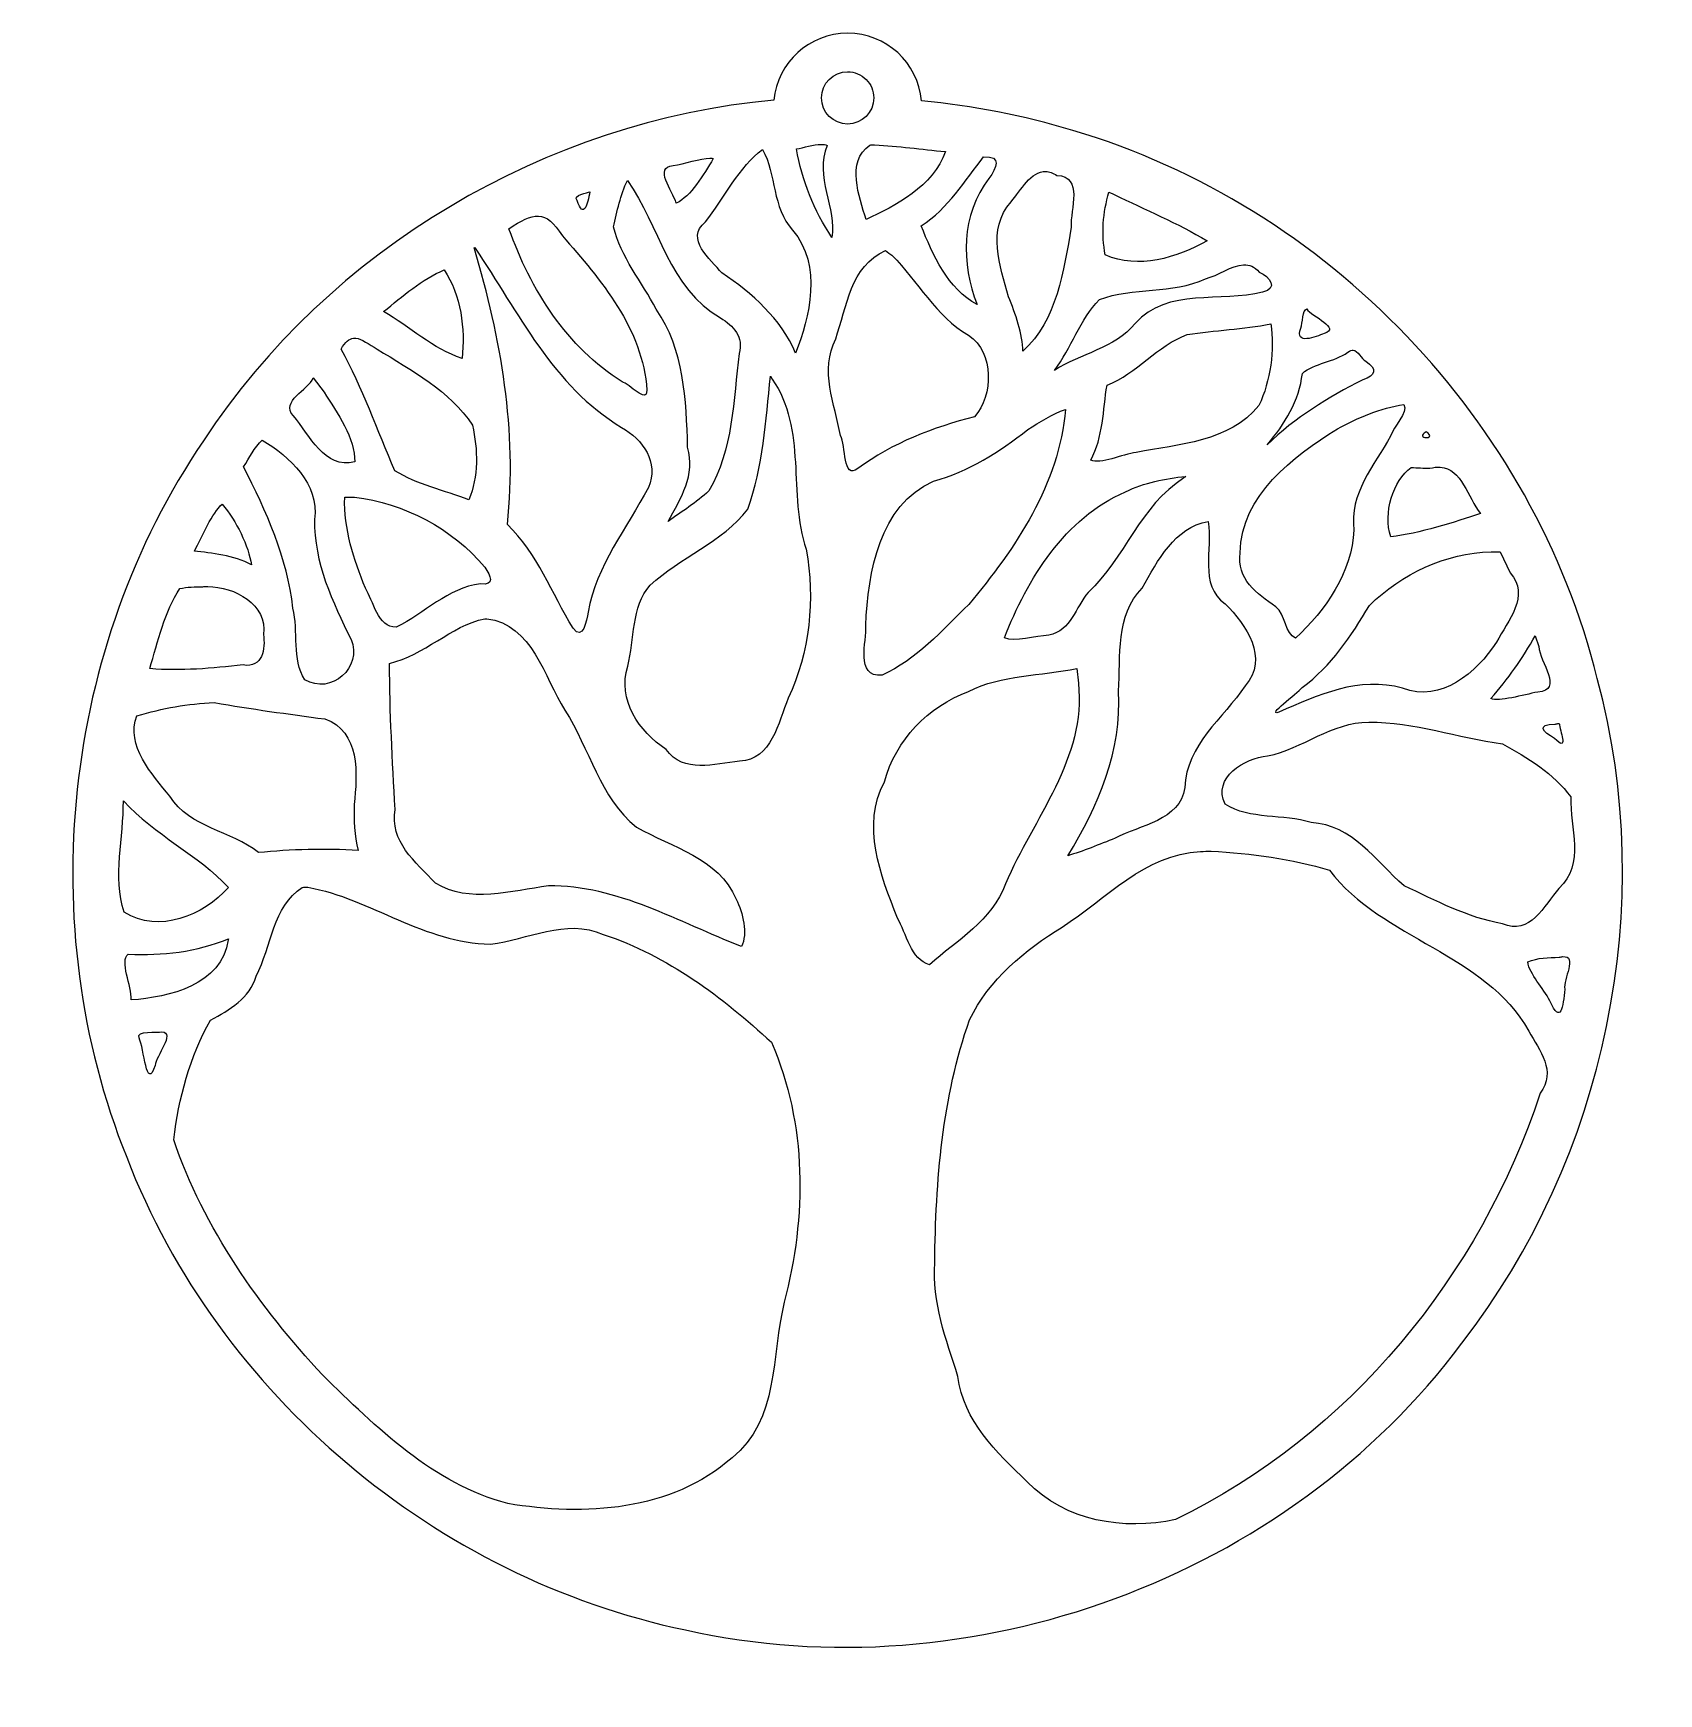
# Model space of a CAD drawing. Extents: x 39.3 to 91.7, y 151.9 to 205.5.
import ezdxf

# ---------------------------------------------------------------- set-up
doc = ezdxf.new("R2010")
doc.units = 0
doc.layers.add('Layer_1', color=7, linetype='CONTINUOUS')

msp = doc.modelspace()

# ---------------------------------------------------------------- linework, layer by layer
at = {"layer": 'Layer_1', "color": 1}
for points in [[(65.572019, 205.515352), (65.572019, 205.515352)], [(65.571466, 204.271258), (65.571466, 204.271258)], [(61.129774, 201.482659), (61.129774, 201.482659)], [(62.828068, 201.767089), (62.828068, 201.767089)], [(64.717083, 201.929697), (64.717083, 201.929697)], [(66.442387, 201.913711), (66.442387, 201.913711)], [(69.956937, 201.526206), (69.956937, 201.526206)], [(71.966667, 201.054918), (71.966667, 201.054918)], [(57.25473, 200.402829), (57.25473, 200.402829)], [(58.465751, 200.763326), (58.465751, 200.763326)], [(73.999547, 200.387397), (74.12688, 200.330069), (74.172078, 200.310226)], [(73.999547, 200.387397), (73.999547, 200.387397)], [(55.595574, 199.616245), (55.595574, 199.616245)], [(53.544501, 198.600355), (53.544501, 198.600355)], [(66.793511, 198.503894), (66.905959, 198.421211), (67.00187, 198.350656)], [(66.793511, 198.503894), (66.793511, 198.503894)], [(52.556723, 197.878814), (52.556723, 197.878814)], [(78.348086, 198.043629), (78.348086, 198.043629)], [(79.226173, 196.134771), (79.226173, 196.134771)], [(80.382621, 196.618187), (80.382621, 196.618187)], [(49.708043, 195.675607), (49.708043, 195.675607)], [(81.88358, 195.291963), (81.88358, 195.291963)], [(48.332209, 194.395687), (48.680576, 193.934869)], [(48.332209, 194.395687), (48.332209, 194.395687)], [(63.079974, 194.44805), (63.137852, 194.358202)], [(63.079974, 194.44805), (63.079974, 194.44805)], [(83.514627, 193.532482), (83.514627, 193.532482)], [(72.596705, 193.379244), (72.596705, 193.379244)], [(46.688485, 192.382647), (46.688485, 192.382647)], [(84.24223, 192.656049), (84.24223, 192.656049)], [(84.687613, 191.515586), (84.687613, 191.515586)], [(76.479465, 191.216826), (76.419936, 191.167217)], [(76.479465, 191.216826), (76.479465, 191.216826)], [(45.394231, 190.322204), (45.394231, 190.322204)], [(49.345342, 190.543794), (49.659534, 190.543794)], [(49.345342, 190.543794), (49.345342, 190.543794)], [(77.202659, 189.764925), (77.202659, 189.764925)], [(86.329131, 188.780455), (86.329131, 188.780455)], [(86.624583, 188.777701), (86.945391, 188.106319)], [(44.931211, 187.664797), (44.931211, 187.664797)], [(53.869167, 186.626307), (53.928145, 186.625756)], [(53.869167, 186.626307), (53.869167, 186.626307)], [(87.75733, 186.076193), (87.869228, 185.732785)], [(87.75733, 186.076193), (87.75733, 186.076193)], [(72.967675, 185.014002), (73.016181, 184.542714)], [(72.967675, 185.014002), (72.967675, 185.014002)], [(45.137917, 183.918737), (45.137917, 183.918737)], [(82.382981, 183.290352), (82.382981, 183.290352)], [(88.485486, 183.245702), (88.485486, 183.245702)], [(42.206553, 180.749799), (42.217027, 180.737675)], [(42.206553, 180.749799), (42.206553, 180.749799)], [(77.301327, 179.124817), (77.301327, 179.124817)], [(48.161883, 177.963408), (48.161883, 177.963408)], [(45.59377, 176.302045), (45.587158, 176.26401)], [(45.59377, 176.302045), (45.59377, 176.302045)], [(88.644786, 175.722166), (88.644786, 175.722166)], [(43.445134, 173.299023), (43.445134, 173.299023)]]:
    msp.add_lwpolyline(points, dxfattribs=at)
for points in [[(65.572019, 205.515352), (64.341549, 205.514039), (63.312417, 204.580241), (63.19187, 203.355689)], [(67.955473, 203.335296), (67.844657, 204.56918), (66.81087, 205.514747), (65.572019, 205.515352)], [(64.72866, 203.427899), (64.72856, 203.893498), (65.105866, 204.271052), (65.571466, 204.271258)], [(65.571466, 204.271258), (65.795153, 204.271306), (66.009693, 204.182467), (66.167864, 204.024297)], [(66.167864, 204.024297), (66.326035, 203.866126), (66.414873, 203.651586), (66.414825, 203.427899)], [(63.19187, 203.355689), (55.83091, 202.681147), (48.856079, 198.558027), (44.787343, 192.365561)], [(65.571466, 202.58509), (65.106081, 202.585295), (64.728864, 202.962514), (64.72866, 203.427899)], [(66.414825, 203.427899), (66.414621, 202.962298), (66.037067, 202.58499), (65.571466, 202.58509)], [(72.839241, 202.376181), (71.248547, 202.857804), (69.609784, 203.176187), (67.955473, 203.335296)], [(89.758794, 184.69099), (87.709787, 193.001179), (81.047771, 199.958707), (72.839241, 202.376181)], [(59.94411, 201.243434), (60.298121, 201.294809), (60.84119, 201.486546), (61.129774, 201.482659)], [(61.23671, 201.467778), (60.920238, 200.959394), (60.517275, 200.235982), (60.044982, 200.03627)], [(60.983151, 199.424974), (61.586954, 200.18107), (62.073976, 201.216402), (62.828068, 201.767089)], [(61.129774, 201.482659), (61.171001, 201.482095), (61.207156, 201.47726), (61.23671, 201.467778)], [(62.828068, 201.767089), (63.27698, 200.935899), (63.131048, 199.901605), (63.798207, 199.160391)], [(63.923884, 201.784727), (64.140743, 201.818298), (64.4804, 201.926076), (64.717083, 201.929697)], [(65.067657, 198.925574), (64.484493, 199.787588), (64.103512, 200.768157), (63.923884, 201.784727)], [(64.911111, 201.892215), (64.494331, 200.915139), (65.222969, 199.82466), (65.067657, 198.925574)], [(64.717083, 201.929697), (64.795979, 201.930825), (64.863424, 201.920835), (64.911111, 201.892215)], [(66.16678, 199.501592), (65.948298, 200.245538), (65.515462, 201.358634), (66.286394, 201.907647)], [(68.724969, 201.697083), (68.345389, 200.571353), (67.103495, 199.940868), (66.16678, 199.501592)], [(66.286394, 201.907647), (66.338151, 201.914674), (66.390322, 201.913514), (66.442387, 201.913711)], [(66.442387, 201.913711), (67.201375, 201.875645), (67.956405, 201.769778), (68.724969, 201.697083)], [(67.949408, 199.30481), (68.808592, 199.858716), (69.362247, 200.76194), (69.956937, 201.526206)], [(69.956937, 201.526206), (70.562391, 201.559983), (70.380637, 201.17651), (70.131119, 200.830574)], [(60.044982, 200.03627), (59.919579, 200.420646), (59.304668, 201.204515), (59.94411, 201.243434)], [(70.84384, 200.077063), (71.155981, 200.442495), (71.487007, 201.073612), (71.966667, 201.054918)], [(71.966667, 201.054918), (72.077357, 201.0506), (72.196294, 201.011836), (72.324406, 200.927034)], [(72.324406, 200.927034), (73.189344, 200.892742), (72.74742, 199.846278), (72.783567, 199.252994)], [(56.843524, 200.12171), (56.676152, 200.288549), (57.20058, 200.365892), (57.25473, 200.402829)], [(57.25473, 200.402829), (57.191436, 199.999361), (57.050297, 199.492276), (56.843524, 200.12171)], [(58.020921, 199.26402), (58.129588, 199.769565), (58.249069, 200.299175), (58.465751, 200.763326)], [(58.465751, 200.763326), (59.49974, 199.314146), (59.811909, 197.273343), (61.46877, 196.334311)], [(70.131119, 200.830574), (69.232388, 199.672122), (69.222434, 198.076057), (69.752436, 196.761502)], [(73.885448, 198.361129), (73.750153, 199.026897), (73.812648, 199.735921), (73.999547, 200.387397)], [(70.765568, 197.013958), (70.489374, 198.004671), (70.057095, 199.179607), (70.84384, 200.077063)], [(74.172078, 200.310226), (75.17489, 199.822165), (76.212192, 199.390461), (77.170139, 198.817536)], [(54.645278, 199.207243), (55.033429, 199.467573), (55.329342, 199.629309), (55.595574, 199.616245)], [(55.595574, 199.616245), (55.861805, 199.603178), (56.098559, 199.415548), (56.368377, 198.977937)], [(61.515075, 197.779046), (61.145031, 198.220842), (60.312763, 198.878104), (60.983151, 199.424974)], [(69.752436, 196.761502), (68.814185, 197.257796), (68.300318, 198.38216), (67.949408, 199.30481)], [(58.300386, 194.268354), (56.52321, 195.367736), (55.337775, 197.261501), (54.645278, 199.207243)], [(56.368377, 198.977937), (57.608281, 197.568088), (58.975732, 195.968985), (59.092482, 193.996055)], [(59.392896, 196.60716), (58.951467, 197.490502), (58.238664, 198.302238), (58.020921, 199.26402)], [(63.798207, 199.160391), (64.764121, 198.020696), (64.341615, 196.354684), (63.894118, 195.194949)], [(72.783567, 199.252994), (72.547999, 197.853143), (72.323559, 196.261258), (71.225833, 195.257235)], [(77.170139, 198.817536), (76.195084, 198.26893), (74.942446, 197.889443), (73.885448, 198.361129)], [(53.529066, 198.559015), (53.513093, 198.572703), (53.530192, 198.60793), (53.544501, 198.600355)], [(54.595118, 189.664604), (54.919245, 192.669365), (54.388475, 195.687175), (53.529066, 198.559015)], [(53.544501, 198.600355), (53.549271, 198.597815), (53.553749, 198.590553), (53.556628, 198.576103)], [(53.556628, 198.576103), (54.941775, 196.518935), (56.071953, 194.127384), (58.275581, 192.79661)], [(65.186168, 195.652456), (65.540275, 196.685765), (65.66631, 197.997322), (66.793511, 198.503894)], [(67.00187, 198.350656), (67.844839, 197.510334), (68.409594, 196.38727), (69.472418, 195.769866)], [(50.602665, 196.535504), (51.205367, 197.018909), (51.847369, 197.588566), (52.556723, 197.878814)], [(52.556723, 197.878814), (53.103608, 197.055877), (53.238321, 195.983514), (53.131091, 195.01911)], [(63.894118, 195.194949), (63.416008, 196.310164), (62.498266, 197.121604), (61.515075, 197.779046)], [(77.12108, 197.593838), (77.525126, 197.687956), (77.956704, 198.030145), (78.348086, 198.043629)], [(78.348086, 198.043629), (78.525988, 198.049753), (78.695313, 197.988003), (78.850242, 197.804401)], [(78.850242, 197.804401), (79.205537, 197.671042), (79.472502, 197.277661), (78.961036, 197.162235)], [(73.695828, 196.920252), (74.785231, 197.33953), (76.038899, 197.086473), (77.12108, 197.593838)], [(78.961036, 197.162235), (77.616394, 196.805438), (75.890727, 197.325026), (74.844563, 196.148549)], [(71.225833, 195.257235), (71.230885, 195.784666), (70.975302, 196.477651), (70.765568, 197.013958)], [(72.242827, 194.63822), (72.796547, 195.35097), (73.059555, 196.287736), (73.695828, 196.920252)], [(53.131091, 195.01911), (52.196783, 195.339585), (51.444093, 196.037848), (50.602665, 196.535504)], [(60.409887, 192.158302), (60.362792, 193.687219), (60.304979, 195.30398), (59.392896, 196.60716)], [(61.46877, 196.334311), (61.881408, 196.072155), (62.230895, 195.715132), (62.067942, 195.186129)], [(74.844563, 196.148549), (74.180965, 195.342475), (73.087032, 195.182968), (72.242827, 194.63822)], [(76.529077, 195.791914), (77.421932, 195.932144), (78.331207, 195.968827), (79.226173, 196.134771)], [(79.226173, 196.134771), (79.352688, 195.320512), (79.214969, 194.292676), (78.841975, 193.504923)], [(80.192451, 195.998068), (80.246928, 196.163578), (80.253151, 196.597912), (80.382621, 196.618187)], [(80.382621, 196.618187), (80.542858, 196.380412), (81.511456, 195.995046), (80.941553, 195.825537)], [(49.227935, 195.325586), (49.368552, 195.559385), (49.495256, 195.65805), (49.62591, 195.675057)], [(49.62591, 195.675057), (49.653145, 195.678613), (49.680314, 195.678655), (49.708043, 195.675607)], [(49.708043, 195.675607), (49.902138, 195.654158), (50.112837, 195.48257), (50.394856, 195.326687)], [(65.340507, 192.530923), (65.157655, 193.566885), (64.669329, 194.625924), (65.186168, 195.652456)], [(69.472418, 195.769866), (70.310742, 195.200026), (70.27267, 193.836218), (69.665342, 193.142222)], [(73.940568, 194.158112), (74.910493, 194.540755), (75.557242, 195.441388), (76.529077, 195.791914)], [(80.941553, 195.825537), (80.686368, 195.72181), (79.980364, 195.434355), (80.192451, 195.998068)], [(50.966466, 191.397626), (50.398257, 192.709367), (49.925007, 194.068936), (49.227935, 195.325586)], [(50.394856, 195.326687), (51.489774, 194.63831), (52.752097, 193.980651), (53.464576, 192.868819)], [(62.067942, 195.186129), (61.890264, 193.69787), (61.877298, 192.058424), (61.092292, 190.746641)], [(80.242063, 194.540103), (80.624118, 194.873032), (81.271643, 194.911922), (81.712703, 195.219753)], [(81.712703, 195.219753), (81.776821, 195.279931), (81.832791, 195.298931), (81.88358, 195.291963)], [(81.88358, 195.291963), (82.035952, 195.27105), (82.142539, 195.015452), (82.289825, 194.930916)], [(79.106559, 192.239882), (79.679608, 192.897558), (80.148978, 193.667613), (80.242063, 194.540103)], [(82.289825, 194.930916), (82.66248, 194.687002), (82.612944, 194.471399), (82.188953, 194.336705)], [(47.690044, 193.165923), (47.258317, 193.646488), (48.174286, 193.999862), (48.332209, 194.395687)], [(59.092482, 193.996055), (59.105916, 193.542504), (58.522379, 194.208921), (58.300386, 194.268354)], [(62.349614, 190.159596), (62.841688, 191.532068), (62.937365, 193.00883), (63.079974, 194.44805)], [(63.137852, 194.358202), (64.26822, 192.728174), (63.637104, 190.658255), (64.233117, 188.864241)], [(73.416914, 191.741034), (73.819853, 192.48809), (73.806504, 193.362271), (73.940568, 194.158112)], [(82.188953, 194.336705), (81.082983, 193.763597), (80.004522, 193.112487), (79.106559, 192.239882)], [(48.680576, 193.934869), (49.112105, 193.272837), (49.681929, 192.440132), (49.672215, 191.683156)], [(78.841975, 193.504923), (77.87892, 192.322211), (76.260827, 192.260817), (74.883699, 191.987425)], [(81.372052, 192.754717), (82.040132, 193.103315), (82.76413, 193.430447), (83.514627, 193.532482)], [(83.514627, 193.532482), (83.671864, 193.270399), (83.17532, 192.822208), (83.087436, 192.517695)], [(49.672215, 191.683156), (48.68847, 191.435534), (48.219086, 192.567801), (47.690044, 193.165923)], [(69.665342, 193.142222), (68.335567, 192.798162), (67.011592, 192.29776), (65.90385, 191.469835)], [(72.596705, 193.379244), (72.408469, 190.989163), (70.985541, 188.876862), (69.480687, 187.088225)], [(71.38293, 192.724951), (71.770748, 192.96808), (72.167914, 193.225989), (72.596705, 193.379244)], [(44.787343, 192.365561), (40.247985, 185.675669), (39.296904, 176.748825), (42.312387, 169.249244)], [(46.082701, 191.524956), (46.2834, 191.803817), (46.417114, 192.164252), (46.688485, 192.382647)], [(46.688485, 192.382647), (47.577849, 191.850138), (48.523088, 190.980945), (48.375203, 189.830519)], [(53.464576, 192.868819), (53.64881, 192.08423), (53.66208, 191.212003), (53.354882, 190.457803)], [(58.275581, 192.79661), (58.96194, 192.41629), (59.498255, 191.662023), (59.146502, 190.86019)], [(65.90385, 191.469835), (65.401642, 191.088243), (65.524913, 192.222429), (65.340507, 192.530923)], [(68.345733, 191.061384), (69.477289, 191.378664), (70.466893, 192.003323), (71.38293, 192.724951)], [(78.234534, 188.753447), (78.278016, 190.618591), (79.938507, 191.849399), (81.372052, 192.754717)], [(83.087436, 192.517695), (82.568381, 191.566189), (81.739974, 190.653527), (81.907834, 189.483256)], [(84.24223, 192.656049), (84.638385, 192.384408), (83.812913, 192.426504), (84.24223, 192.656049)], [(59.780399, 189.763272), (60.194811, 190.519839), (60.67127, 191.259464), (60.409887, 192.158302)], [(74.883699, 191.987425), (74.43492, 191.935268), (73.724553, 191.589605), (73.416914, 191.741034)], [(47.675713, 186.964203), (47.497865, 188.58621), (46.817856, 190.088386), (46.082701, 191.524956)], [(53.354882, 190.457803), (52.569155, 190.767367), (51.670094, 190.953408), (50.966466, 191.397626)], [(83.095702, 189.267178), (82.840034, 190.02389), (83.170164, 191.083168), (83.752752, 191.504563)], [(83.752752, 191.504563), (83.952986, 191.495645), (84.153344, 191.486498), (84.353575, 191.477551)], [(84.353575, 191.477551), (84.476971, 191.510591), (84.587582, 191.522199), (84.687613, 191.515586)], [(84.687613, 191.515586), (85.387835, 191.469299), (85.569961, 190.543026), (85.98848, 190.018485)], [(59.146502, 190.86019), (58.448894, 189.545709), (57.462349, 188.342523), (57.200159, 186.831908)], [(61.092292, 190.746641), (60.689394, 190.376284), (60.224495, 190.080862), (59.780399, 189.763272)], [(66.155756, 186.40527), (66.239139, 188.12058), (66.577331, 190.289712), (68.345733, 191.061384)], [(76.419936, 191.167217), (75.011918, 190.275618), (74.514487, 188.583851), (73.329269, 187.476281)], [(74.535882, 190.717978), (75.143072, 191.017933), (75.811264, 191.145991), (76.479465, 191.216826)], [(44.499059, 188.806363), (44.759956, 189.302891), (45.066402, 190.034346), (45.394231, 190.322204)], [(45.394231, 190.322204), (45.85193, 189.781308), (46.249392, 188.975877), (46.334053, 188.359879)], [(50.012312, 187.610777), (49.641574, 188.542988), (49.311642, 189.52778), (49.345342, 190.543794)], [(49.659534, 190.543794), (51.258103, 190.362401), (52.831218, 189.52437), (53.863655, 188.292078)], [(70.627765, 186.005638), (71.381123, 187.91887), (72.568497, 189.870852), (74.535882, 190.717978)], [(48.375203, 189.830519), (48.344207, 188.441515), (48.964932, 187.149307), (49.550396, 185.959336)], [(56.715643, 186.315972), (56.020273, 187.436835), (55.569223, 188.734315), (54.595118, 189.664604)], [(59.197215, 187.704483), (60.149895, 188.595219), (61.536752, 189.100261), (62.349614, 190.159596)], [(75.079931, 187.61188), (75.577452, 188.517238), (76.116488, 189.5552), (77.202659, 189.764925)], [(77.202659, 189.764925), (77.370133, 188.851603), (76.878146, 187.737811), (77.753876, 187.102557)], [(85.98848, 190.018485), (85.176738, 189.74493), (83.997188, 189.367108), (83.095702, 189.267178)], [(81.907834, 189.483256), (81.84132, 188.132131), (80.995218, 186.890388), (80.023781, 186.000676)], [(46.334053, 188.359879), (45.785476, 188.686732), (45.033246, 188.737879), (44.499059, 188.806363)], [(64.233117, 188.864241), (64.53413, 187.258676), (64.349655, 185.543062), (63.653238, 184.058745)], [(79.383269, 187.012708), (78.785517, 187.419698), (78.109191, 187.920264), (78.234534, 188.753447)], [(82.403927, 187.055152), (83.455756, 188.063978), (84.85724, 188.751889), (86.329131, 188.780455)], [(86.329131, 188.780455), (86.427259, 188.782431), (86.525916, 188.781934), (86.624583, 188.777701)], [(53.863655, 188.292078), (54.065142, 188.004132), (54.2001, 187.694636), (53.729709, 187.745273)], [(86.945391, 188.106319), (87.607177, 187.360779), (86.87089, 186.572241), (86.503868, 185.863976)], [(43.060936, 185.01731), (43.309108, 185.883117), (43.549183, 186.865498), (44.024463, 187.595342)], [(44.024463, 187.595342), (44.266903, 187.649503), (44.517372, 187.655506), (44.764743, 187.658182)], [(44.764743, 187.658182), (44.81898, 187.662979), (44.874457, 187.665136), (44.931211, 187.664797)], [(44.931211, 187.664797), (45.782518, 187.659943), (46.868385, 187.085073), (46.724866, 186.114779)], [(51.010013, 186.354558), (50.40514, 186.335875), (50.27453, 187.202822), (50.012312, 187.610777)], [(53.729709, 187.745273), (52.661405, 187.632638), (51.924348, 186.777806), (51.010013, 186.354558)], [(58.477325, 185.097785), (58.703636, 185.954542), (58.588741, 187.00436), (59.197215, 187.704483)], [(74.310435, 184.289154), (74.388918, 185.41397), (74.196823, 186.733605), (75.079931, 187.61188)], [(69.480687, 187.088225), (68.636577, 186.246277), (67.771975, 185.300638), (66.681062, 184.798477)], [(73.329269, 187.476281), (72.928158, 186.988274), (72.788853, 186.254233), (72.068092, 186.094383)], [(77.753876, 187.102557), (78.426829, 186.424402), (79.176863, 185.359445), (78.398799, 184.460581)], [(80.023781, 186.000676), (79.675928, 186.125771), (79.713794, 186.766994), (79.383269, 187.012708)], [(80.233794, 184.408768), (81.183006, 185.092138), (81.821076, 186.06911), (82.403927, 187.055152)], [(48.057153, 184.657917), (47.635581, 185.307313), (47.865713, 186.220192), (47.675713, 186.964203)], [(50.791181, 185.184879), (51.922152, 185.440553), (52.750923, 186.388831), (53.869167, 186.626307)], [(53.928145, 186.625756), (55.406177, 186.440723), (55.771872, 184.734664), (56.45216, 183.676201)], [(57.200159, 186.831908), (57.141895, 186.568304), (57.036942, 185.887469), (56.715643, 186.315972)], [(46.724866, 186.114779), (46.788491, 185.649011), (46.713634, 185.025124), (46.065612, 185.132513)], [(49.550396, 185.959336), (49.939809, 185.061723), (48.905524, 184.144583), (48.057153, 184.657917)], [(66.681062, 184.798477), (65.807059, 184.729502), (66.197615, 185.905048), (66.155756, 186.40527)], [(72.068092, 186.094383), (71.623645, 186.067854), (70.971898, 185.871952), (70.627765, 186.005638)], [(86.325273, 184.049375), (86.874725, 184.670814), (87.350978, 185.353513), (87.75733, 186.076193)], [(86.503868, 185.863976), (85.864847, 184.891255), (84.723498, 183.902086), (83.477695, 184.381206)], [(87.869228, 185.732785), (87.896802, 185.231118), (88.68515, 184.310944), (87.837258, 184.259938)], [(46.065612, 185.132513), (45.074721, 185.028915), (44.057183, 184.924676), (43.060936, 185.01731)], [(50.974735, 180.473642), (50.882872, 182.04422), (50.79737, 183.61166), (50.791181, 185.184879)], [(59.716458, 182.410062), (58.835448, 182.990164), (58.138887, 183.99785), (58.477325, 185.097785)], [(69.474072, 184.281438), (70.550162, 184.8209), (71.798908, 184.784519), (72.967675, 185.014002)], [(73.016181, 184.542714), (73.288612, 182.146362), (71.554007, 180.163412), (70.669105, 178.074203)], [(78.398799, 184.460581), (77.691477, 183.406292), (76.492591, 182.56319), (76.452456, 181.178094)], [(79.489102, 183.609506), (79.054644, 183.473374), (80.065056, 184.206045), (80.233794, 184.408768)], [(83.477695, 184.381206), (82.0859, 184.78405), (80.735514, 184.157709), (79.489102, 183.609506)], [(85.391515, 163.252575), (90.024212, 169.233479), (91.742119, 177.372217), (89.758794, 184.69099)], [(42.642014, 183.496507), (43.46805, 183.734991), (44.284395, 183.883121), (45.137917, 183.918737)], [(45.137917, 183.918737), (46.318001, 183.708535), (47.532507, 183.551693), (48.70483, 183.391224)], [(63.653238, 184.058745), (63.341326, 183.278172), (63.120987, 182.074511), (62.088889, 182.030273)], [(66.758786, 181.362202), (67.12712, 182.724531), (68.165404, 183.788322), (69.474072, 184.281438)], [(72.673876, 178.979298), (73.658854, 180.571717), (74.424461, 182.378591), (74.310435, 184.289154)], [(87.837258, 184.259938), (87.375667, 184.166404), (86.570905, 183.935326), (86.325273, 184.049375)], [(43.702001, 180.896425), (43.137461, 181.607106), (42.267195, 182.521602), (42.642014, 183.496507)], [(48.70483, 183.391224), (49.848973, 183.0041), (49.756506, 181.602497), (49.653472, 180.634046)], [(56.45216, 183.676201), (57.239707, 182.447885), (57.581374, 180.844936), (58.757896, 179.903686)], [(79.119236, 182.197292), (80.251681, 182.431897), (81.206828, 183.287319), (82.382981, 183.290352)], [(82.382981, 183.290352), (83.852487, 183.300936), (85.253573, 182.783061), (86.697343, 182.590859)], [(88.392881, 183.226963), (88.41326, 183.219286), (88.45296, 183.23811), (88.485486, 183.245702)], [(88.485486, 183.245702), (88.518012, 183.253294), (88.54326, 183.249879), (88.534545, 183.196646)], [(88.376895, 182.76394), (87.995054, 182.974958), (87.788606, 183.210952), (88.392881, 183.226963)], [(88.534545, 183.196646), (88.591057, 182.913933), (88.817032, 182.311767), (88.376895, 182.76394)], [(62.088889, 182.030273), (61.262311, 181.949537), (60.28578, 181.610419), (59.716458, 182.410062)], [(77.751119, 180.639007), (77.333294, 181.504665), (78.381863, 182.126056), (79.119236, 182.197292)], [(86.697343, 182.590859), (87.505424, 182.152387), (88.358904, 181.614791), (88.906615, 180.873825)], [(67.178812, 176.968465), (66.629647, 178.359445), (66.013502, 179.944605), (66.758786, 181.362202)], [(76.452456, 181.178094), (76.293291, 180.108054), (74.994414, 179.970674), (74.204601, 179.540435)], [(42.228603, 177.155327), (41.860041, 178.301482), (42.214907, 179.57011), (42.206553, 180.749799)], [(42.217027, 180.737675), (43.200566, 179.657712), (44.630281, 179.002197), (45.592119, 177.958447)], [(46.561705, 179.079619), (45.680156, 179.796961), (44.359593, 179.866435), (43.702001, 180.896425)], [(49.653472, 180.634046), (49.646953, 180.137086), (49.650932, 179.631683), (49.78466, 179.149072)], [(80.525386, 180.047551), (79.625317, 180.332331), (78.558466, 180.13204), (77.751119, 180.639007)], [(88.906615, 180.873825), (88.87035, 179.877448), (89.37406, 178.717176), (88.518007, 177.924269)], [(52.270643, 178.0968), (51.633052, 178.775025), (50.787117, 179.437833), (50.974735, 180.473642)], [(83.522896, 178.010813), (82.612792, 178.798935), (81.854827, 179.985019), (80.525386, 180.047551)], [(58.757896, 179.903686), (59.904257, 179.245769), (61.397823, 178.919512), (61.976993, 177.577557)], [(74.204601, 179.540435), (73.706222, 179.347903), (73.145864, 179.114395), (72.673876, 178.979298)], [(49.78466, 179.149072), (48.718371, 179.211372), (47.599623, 179.185021), (46.561705, 179.079619)], [(72.49473, 176.674666), (73.902276, 177.587954), (75.157765, 179.02633), (76.953511, 179.109936)], [(76.953511, 179.109936), (77.069222, 179.119249), (77.185252, 179.123717), (77.301327, 179.124817)], [(77.301327, 179.124817), (78.575984, 179.049859), (79.927292, 178.883421), (81.113534, 178.512418)], [(81.113534, 178.512418), (82.845173, 176.268647), (86.125634, 175.836962), (87.552279, 173.322726)], [(45.592119, 177.958447), (44.776243, 177.033669), (43.365141, 176.460736), (42.228603, 177.155327)], [(46.492253, 175.097639), (46.98223, 176.051313), (47.026091, 177.34811), (47.976124, 177.951281)], [(47.976124, 177.951281), (48.037157, 177.963162), (48.099799, 177.967162), (48.161883, 177.963408)], [(48.161883, 177.963408), (50.174446, 177.594479), (51.939706, 176.142411), (54.045005, 176.126757)], [(55.919136, 178.003094), (54.734327, 177.853931), (53.356899, 177.417271), (52.270643, 178.0968)], [(62.146767, 176.049035), (60.132541, 176.828206), (58.144164, 178.033055), (55.919136, 178.003094)], [(70.669105, 178.074203), (70.237277, 176.888017), (69.10094, 176.256805), (68.217852, 175.457582)], [(86.702855, 176.786011), (85.574333, 176.974724), (84.538752, 177.537439), (83.522896, 178.010813)], [(88.518007, 177.924269), (88.047926, 177.373603), (87.579053, 176.384691), (86.702855, 176.786011)], [(61.976993, 177.577557), (62.191062, 177.131911), (62.360124, 176.463803), (62.146767, 176.049035)], [(54.045005, 176.126757), (55.257463, 176.26327), (56.462498, 176.978272), (57.686332, 176.440952)], [(68.217852, 175.457582), (67.612421, 175.62606), (67.46542, 176.473004), (67.178812, 176.968465)], [(42.365303, 175.801541), (43.465109, 175.751105), (44.572905, 175.87303), (45.59377, 176.302045)], [(45.587158, 176.26401), (45.383224, 174.811773), (43.675165, 174.406146), (42.460113, 174.325386)], [(57.686332, 176.440952), (59.759771, 175.753001), (61.542679, 174.410958), (63.114149, 172.959475)], [(69.504388, 173.685424), (70.129739, 174.975095), (71.300069, 175.955298), (72.49473, 176.674666)], [(42.460113, 174.325386), (42.484554, 174.773532), (42.069983, 175.589654), (42.365303, 175.801541)], [(88.644786, 175.722166), (89.139245, 175.76924), (88.640835, 174.990019), (88.707076, 174.674306)], [(87.514797, 175.552392), (87.832698, 175.689343), (88.191329, 175.69569), (88.532341, 175.701219)], [(88.225864, 174.297274), (88.013546, 174.710162), (87.573383, 175.145569), (87.514797, 175.552392)], [(88.532341, 175.701219), (88.574592, 175.712085), (88.611823, 175.719033), (88.644786, 175.722166)], [(45.018853, 173.676605), (45.628817, 174.006348), (46.286761, 174.373685), (46.492253, 175.097639)], [(88.707076, 174.674306), (88.654385, 174.116888), (88.580886, 173.49108), (88.225864, 174.297274)], [(43.830985, 169.816996), (43.987316, 171.136509), (44.352134, 172.510945), (45.018853, 173.676605)], [(68.382114, 165.844938), (68.411265, 168.476675), (68.620363, 171.177646), (69.504388, 173.685424)], [(42.711466, 173.098933), (42.592698, 173.363064), (43.30341, 173.243303), (43.445134, 173.299023)], [(43.226301, 172.214784), (42.954118, 171.334279), (42.875225, 172.779262), (42.711466, 173.098933)], [(43.445134, 173.299023), (43.897714, 173.2683), (43.253081, 172.50757), (43.226301, 172.214784)], [(87.552279, 173.322726), (87.893923, 172.698265), (88.448303, 172.025421), (87.917734, 171.316301)], [(63.114149, 172.959475), (64.268, 170.301842), (64.249966, 167.341334), (63.527562, 164.572184)], [(87.917734, 171.316301), (85.98526, 165.452598), (81.746923, 160.264815), (76.148187, 157.564583)], [(48.637582, 162.216842), (46.605066, 164.414859), (44.793704, 166.950228), (43.830985, 169.816996)], [(42.312387, 169.249244), (45.275511, 161.572551), (52.299063, 155.680603), (60.342639, 153.999874)], [(69.131767, 162.17991), (68.742822, 163.370611), (68.29335, 164.588609), (68.382114, 165.844938)], [(63.527562, 164.572184), (63.108276, 162.875255), (63.367274, 160.759565), (61.843048, 159.55502)], [(60.342639, 153.999874), (69.540831, 151.9399), (79.755486, 155.679223), (85.391515, 163.252575)], [(54.608346, 158.078868), (52.201191, 158.703025), (50.362073, 160.543354), (48.637582, 162.216842)], [(71.366944, 158.780563), (70.37383, 159.726067), (69.311004, 160.739408), (69.131767, 162.17991)], [(61.843048, 159.55502), (59.893855, 157.826488), (57.062768, 157.659698), (54.608346, 158.078868)], [(76.148187, 157.564583), (74.487992, 157.195691), (72.589043, 157.502684), (71.366944, 158.780563)]]:
    msp.add_open_spline(points, degree=3, dxfattribs=at)

doc.saveas('drawing.dxf')
